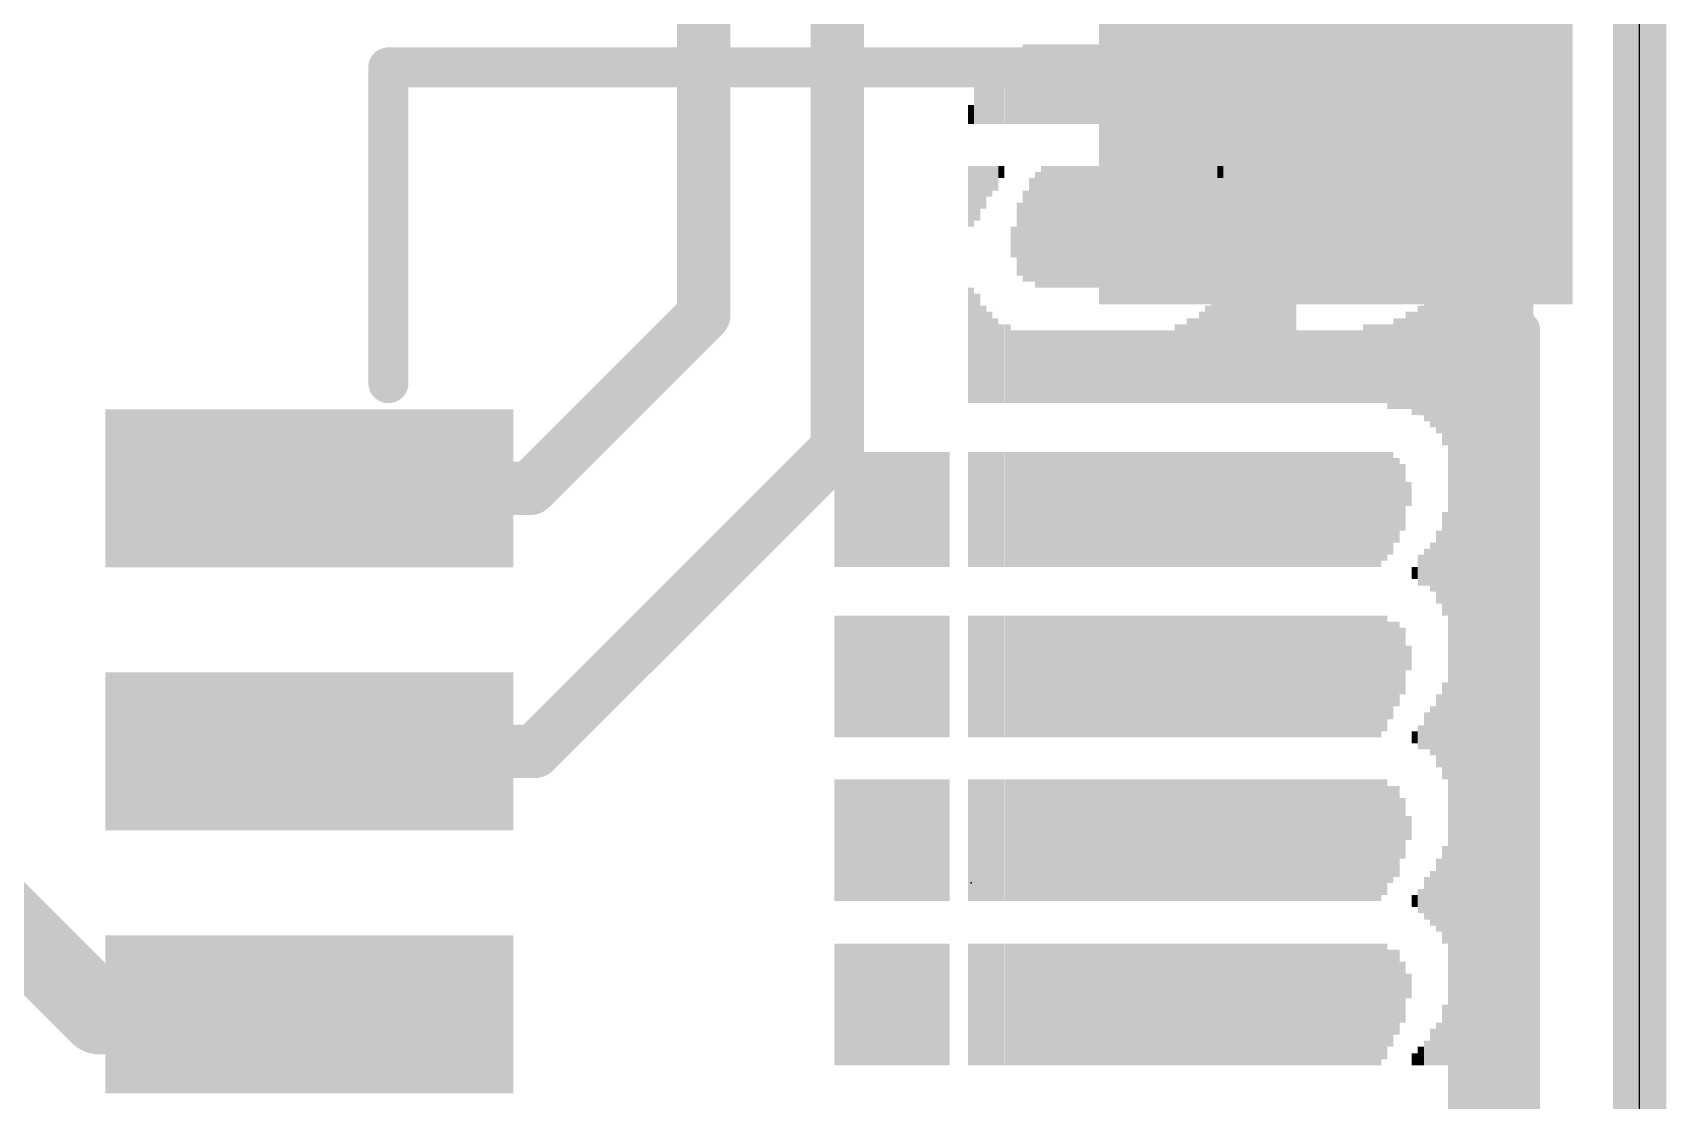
# Model space of a CAD drawing. Extents: x -6.4 to 50.9, y -4.9 to 29.2.
# Drawn here: x 44.69 to 50.9, y 10.6 to 14.66 of the extents above; entities that cross this region are included whole.
import ezdxf

# ---------------------------------------------------------------- set-up
doc = ezdxf.new("R2010")
doc.units = 0
for name, color, linetype in [('1', 12, 'CONTINUOUS'), ('16', 5, 'CONTINUOUS'), ('20', 53, 'CONTINUOUS'), ('21', 40, 'CONTINUOUS'), ('22', 6, 'CONTINUOUS'), ('23', 40, 'CONTINUOUS')]:
    doc.layers.add(name, color=color, linetype=linetype)

# ---------------------------------------------------------------- blocks, each defined once
blk = doc.blocks.new('RECT')
blk.add_solid([(-0.5, -0.5), (0.5, -0.5), (-0.5, 0.5), (0.5, 0.5)])

msp = doc.modelspace()

# ---------------------------------------------------------------- linework, layer by layer
at = {"layer": '1'}
for points, const_width in [([(50.8, 22.86), (50.8, 0)], 0.2032), ([(47.752, 13.081), (47.752, 16.51)], 0.2032), ([(47.244, 13.589), (47.244, 16.002)], 0.2032), ([(46.585, 12.93), (47.244, 13.589)], 0.2032), ([(46.601, 11.93), (47.752, 13.081)], 0.2032), ([(45.746, 12.93), (46.585, 12.93)], 0.2032), ([(44.95, 10.93), (43.688, 12.192)], 0.3048), ([(45.746, 11.93), (46.601, 11.93)], 0.2032), ([(45.746, 10.93), (44.95, 10.93)], 0.3048)]:
    msp.add_lwpolyline(points, dxfattribs=dict(at, const_width=const_width))
for points, const_width in [([(47.2799, 13.5531, 1), (47.2081, 13.6249)], 0.1016), ([(47.1932, 13.589, 1), (47.2948, 13.589)], 0.1016), ([(47.7879, 13.0451, 1), (47.7161, 13.1169)], 0.1016), ([(47.7012, 13.081, 1), (47.8028, 13.081)], 0.1016), ([(45.746, 12.9808, 1), (45.746, 12.8792)], 0.1016), ([(46.5491, 12.9659, 1), (46.6209, 12.8941)], 0.1016), ([(46.585, 12.8792, 1), (46.585, 12.9808)], 0.1016), ([(45.746, 11.9808, 1), (45.746, 11.8792)], 0.1016), ([(46.5651, 11.9659, 1), (46.6369, 11.8941)], 0.1016), ([(46.601, 11.8792, 1), (46.601, 11.9808)], 0.1016), ([(44.95, 11.0062, 1), (44.95, 10.8538)], 0.1524), ([(44.8961, 10.8761, 1), (45.0039, 10.9839)], 0.1524), ([(45.746, 10.8538, 1), (45.746, 11.0062)], 0.1524)]:
    msp.add_lwpolyline(points, format="xyb", dxfattribs=dict(at, const_width=const_width))
at = {"layer": '16', "const_width": 0.2032}
msp.add_lwpolyline([(50.8, 22.86), (50.8, 0)], dxfattribs=at)
at = {"layer": '20'}
msp.add_line((50.8, 2.54), (50.8, 20.32), dxfattribs=at)
at = {"layer": '21', "const_width": 0.1524}
for points in [[(46.046, 13.33), (46.046, 14.53)], [(46.046, 14.53), (48.646, 14.53)], [(50.346, 9.33), (50.346, 13.53)]]:
    msp.add_lwpolyline(points, dxfattribs=at)
at = {"layer": '21', "const_width": 0.0762}
for points in [[(46.0841, 14.53, 1), (46.0079, 14.53)], [(46.046, 14.5681, 1), (46.046, 14.4919)], [(48.646, 14.4919, 1), (48.646, 14.5681)], [(50.3841, 13.53, 1), (50.3079, 13.53)], [(46.0079, 13.33, 1), (46.0841, 13.33)]]:
    msp.add_lwpolyline(points, format="xyb", dxfattribs=at)
at = {"layer": '23'}
msp.add_point((48.26, 11.43), dxfattribs=at)

# ---------------------------------------------------------------- block references
at = {"layer": '1', "rotation": 180}
for p, xscale, yscale in [((49.646, 14.23), 1.8, 1.2), ((45.746, 12.93), 1.55, 0.6), ((45.746, 11.93), 1.55, 0.6), ((45.746, 10.93), 1.55, 0.6)]:
    msp.add_blockref('RECT', p, dxfattribs=dict(at, xscale=xscale, yscale=yscale))
at = {"layer": '22', "rotation": 90}
for p, xscale, yscale in [((48.4217, 14.4539), 0.2769, 0.0231), ((48.4448, 14.4539), 0.2769, 0.0231), ((48.4679, 14.4666), 0.3023, 0.0231), ((48.491, 14.4666), 0.3023, 0.0231), ((48.514, 14.4666), 0.3023, 0.0229), ((48.537, 14.4666), 0.3023, 0.0231), ((48.5601, 14.4666), 0.3023, 0.0231), ((48.5832, 14.4666), 0.3023, 0.0231), ((48.6063, 14.4666), 0.3023, 0.0231), ((48.6294, 14.4666), 0.3023, 0.0231), ((48.6526, 14.4666), 0.3023, 0.0231), ((48.6757, 14.4666), 0.3023, 0.0231), ((48.6988, 14.4666), 0.3023, 0.0231), ((48.7219, 14.4666), 0.3023, 0.0231), ((48.745, 14.4666), 0.3023, 0.0231), ((48.768, 14.4666), 0.3023, 0.0229), ((48.791, 14.4666), 0.3023, 0.0231), ((48.8141, 14.4666), 0.3023, 0.0231), ((48.8372, 14.4666), 0.3023, 0.0231), ((48.8603, 14.4666), 0.3023, 0.0231), ((48.8834, 14.4666), 0.3023, 0.0231), ((48.9066, 14.4666), 0.3023, 0.0231), ((48.9297, 14.4666), 0.3023, 0.0231), ((48.9528, 14.4666), 0.3023, 0.0231), ((48.9759, 14.4666), 0.3023, 0.0231), ((48.999, 14.4666), 0.3023, 0.0231), ((49.022, 14.4666), 0.3023, 0.0229), ((49.045, 14.4666), 0.3023, 0.0231), ((49.0681, 14.4666), 0.3023, 0.0231), ((49.0912, 14.4666), 0.3023, 0.0231), ((49.1143, 14.4666), 0.3023, 0.0231), ((49.1374, 14.4666), 0.3023, 0.0231), ((49.1606, 14.4666), 0.3023, 0.0231), ((49.1837, 14.4666), 0.3023, 0.0231), ((49.2068, 14.4666), 0.3023, 0.0231), ((49.2299, 14.4666), 0.3023, 0.0231), ((49.253, 14.4666), 0.3023, 0.0231), ((49.276, 14.4666), 0.3023, 0.0229), ((49.299, 14.4666), 0.3023, 0.0231), ((49.3221, 14.4666), 0.3023, 0.0231), ((49.3452, 14.4666), 0.3023, 0.0231), ((49.3683, 14.4666), 0.3023, 0.0231), ((49.3914, 14.4666), 0.3023, 0.0231), ((49.4146, 14.4666), 0.3023, 0.0231), ((49.4377, 14.4666), 0.3023, 0.0231), ((49.4608, 14.4666), 0.3023, 0.0231), ((49.4839, 14.4666), 0.3023, 0.0231), ((49.507, 14.4666), 0.3023, 0.0231), ((49.53, 14.4666), 0.3023, 0.0229), ((49.553, 14.4666), 0.3023, 0.0231), ((49.5761, 14.4666), 0.3023, 0.0231), ((49.5992, 14.4666), 0.3023, 0.0231), ((49.6223, 14.4666), 0.3023, 0.0231), ((49.6454, 14.4666), 0.3023, 0.0231), ((49.6686, 14.4666), 0.3023, 0.0231), ((49.6917, 14.4666), 0.3023, 0.0231), ((49.7148, 14.4666), 0.3023, 0.0231), ((49.7379, 14.4666), 0.3023, 0.0231), ((49.761, 14.4666), 0.3023, 0.0231), ((49.784, 14.4666), 0.3023, 0.0229), ((49.807, 14.4666), 0.3023, 0.0231), ((49.8301, 14.4551), 0.3251, 0.0231), ((49.8532, 14.4551), 0.3251, 0.0231), ((49.8763, 14.4551), 0.3251, 0.0231), ((49.8994, 14.4437), 0.348, 0.0231), ((49.9226, 14.4437), 0.348, 0.0231), ((49.9457, 14.4323), 0.3708, 0.0231), ((49.9688, 14.4323), 0.3708, 0.0231), ((49.9919, 14.4209), 0.3937, 0.0231), ((50.015, 14.398), 0.4394, 0.0231), ((50.038, 14.3866), 0.4623, 0.0229), ((50.061, 14.351), 0.5334, 0.0231), ((50.0841, 11.858), 5.5194, 0.0231), ((50.1072, 11.858), 5.5194, 0.0231), ((50.1303, 11.858), 5.5194, 0.0231), ((50.1534, 11.858), 5.5194, 0.0231), ((50.1766, 11.858), 5.5194, 0.0231), ((50.1997, 11.8453), 5.494, 0.0231), ((50.2228, 11.8453), 5.494, 0.0231), ((48.3523, 14.431), 0.2311, 0.0231), ((48.3754, 14.4424), 0.254, 0.0231), ((48.3986, 14.4424), 0.254, 0.0231), ((50.2459, 11.8339), 5.4712, 0.0231), ((50.269, 11.8339), 5.4712, 0.0231), ((50.292, 11.8224), 5.4483, 0.0229), ((48.3061, 14.4082), 0.1854, 0.0231), ((48.3292, 14.4196), 0.2083, 0.0231), ((50.315, 11.811), 5.4254, 0.0231), ((50.3381, 11.7996), 5.4026, 0.0231), ((48.283, 14.3853), 0.1397, 0.0231), ((50.3612, 11.7767), 5.3569, 0.0231), ((48.26, 14.351), 0.0711, 0.0229), ((50.3843, 11.7424), 5.2883, 0.0231), ((48.26, 14.0399), 0.2311, 0.0229), ((48.283, 14.0513), 0.2083, 0.0231), ((48.3061, 14.0741), 0.1626, 0.0231), ((48.3292, 14.097), 0.1168, 0.0231), ((48.3523, 14.1084), 0.094, 0.0231), ((48.3754, 14.1326), 0.0457, 0.0231), ((48.537, 13.9243), 0.4623, 0.0231), ((48.5601, 13.9243), 0.4623, 0.0231), ((48.5832, 13.9243), 0.4623, 0.0231), ((48.6063, 13.9243), 0.4623, 0.0231), ((48.6294, 13.9243), 0.4623, 0.0231), ((48.6526, 13.9243), 0.4623, 0.0231), ((48.6757, 13.9243), 0.4623, 0.0231), ((48.6988, 13.9243), 0.4623, 0.0231), ((48.7219, 13.9243), 0.4623, 0.0231), ((48.745, 13.9243), 0.4623, 0.0231), ((48.768, 13.9243), 0.4623, 0.0229), ((48.791, 13.9243), 0.4623, 0.0231), ((48.8141, 13.9243), 0.4623, 0.0231), ((48.8372, 13.9243), 0.4623, 0.0231), ((48.8603, 13.9243), 0.4623, 0.0231), ((48.8834, 13.9243), 0.4623, 0.0231), ((48.9066, 13.9243), 0.4623, 0.0231), ((48.9297, 13.9243), 0.4623, 0.0231), ((48.9528, 13.9243), 0.4623, 0.0231), ((48.9759, 13.9243), 0.4623, 0.0231), ((48.999, 13.9357), 0.4394, 0.0231), ((49.022, 13.9357), 0.4394, 0.0229), ((49.045, 13.9471), 0.4166, 0.0231), ((49.0681, 13.9586), 0.3937, 0.0231), ((49.0912, 13.9814), 0.348, 0.0231), ((49.1143, 14.0056), 0.2997, 0.0231), ((49.1374, 14.0399), 0.2311, 0.0231), ((49.1606, 14.0627), 0.1854, 0.0231), ((49.1837, 14.097), 0.1168, 0.0231), ((49.2068, 14.1326), 0.0457, 0.0231), ((49.3914, 13.7046), 0.9017, 0.0231), ((49.4146, 13.7046), 0.9017, 0.0231), ((49.4377, 13.7046), 0.9017, 0.0231), ((49.4608, 13.7046), 0.9017, 0.0231), ((49.4839, 13.7046), 0.9017, 0.0231), ((49.507, 13.9357), 0.4394, 0.0231), ((49.53, 13.9357), 0.4394, 0.0229), ((49.553, 13.9357), 0.4394, 0.0231), ((49.5761, 13.9357), 0.4394, 0.0231), ((49.5992, 13.9357), 0.4394, 0.0231), ((49.6223, 13.9357), 0.4394, 0.0231), ((49.6454, 13.9357), 0.4394, 0.0231), ((49.6686, 13.9357), 0.4394, 0.0231), ((49.6917, 13.9357), 0.4394, 0.0231), ((49.7148, 13.9357), 0.4394, 0.0231), ((49.7379, 13.9357), 0.4394, 0.0231), ((49.761, 13.9357), 0.4394, 0.0231), ((49.784, 13.9357), 0.4394, 0.0229), ((48.491, 13.9129), 0.3937, 0.0231), ((48.514, 13.9129), 0.4394, 0.0229), ((49.3683, 13.6931), 0.8788, 0.0231), ((49.807, 13.9243), 0.4166, 0.0231), ((49.8301, 13.9243), 0.4166, 0.0231), ((49.8532, 13.9243), 0.3708, 0.0231), ((49.8763, 13.9357), 0.348, 0.0231), ((48.4679, 13.8887), 0.3454, 0.0231), ((49.3452, 13.6576), 0.8077, 0.0231), ((49.8994, 13.923), 0.2769, 0.0231), ((48.4448, 13.8773), 0.2769, 0.0231), ((49.3221, 13.6233), 0.7391, 0.0231), ((49.9226, 13.9357), 0.1143, 0.0231), ((48.4217, 13.8659), 0.1168, 0.0231), ((49.299, 13.6004), 0.6934, 0.0231), ((49.276, 13.5661), 0.6248, 0.0229), ((49.253, 13.5306), 0.5537, 0.0231), ((49.2299, 13.5077), 0.508, 0.0231), ((50.061, 13.4277), 0.668, 0.0231), ((48.26, 13.4734), 0.4394, 0.0229), ((48.283, 13.462), 0.4166, 0.0231), ((49.1837, 13.462), 0.4166, 0.0231), ((49.2068, 13.4849), 0.4623, 0.0231), ((50.015, 13.4163), 0.508, 0.0231), ((50.038, 13.4277), 0.5766, 0.0229), ((48.3061, 13.4391), 0.3708, 0.0231), ((48.3292, 13.4277), 0.348, 0.0231), ((49.1374, 13.4277), 0.348, 0.0231), ((49.1606, 13.4391), 0.3708, 0.0231), ((49.9226, 13.4163), 0.3708, 0.0231), ((49.9457, 13.4049), 0.3937, 0.0231), ((49.9688, 13.4163), 0.4166, 0.0231), ((49.9919, 13.4163), 0.4623, 0.0231), ((48.3523, 13.415), 0.3226, 0.0231), ((48.3754, 13.4036), 0.2997, 0.0231), ((48.3986, 13.4036), 0.2997, 0.0231), ((49.045, 13.4036), 0.2997, 0.0231), ((49.0681, 13.4036), 0.2997, 0.0231), ((49.0912, 13.415), 0.3226, 0.0231), ((49.1143, 13.415), 0.3226, 0.0231), ((49.761, 13.4036), 0.2997, 0.0231), ((49.784, 13.4036), 0.2997, 0.0229), ((49.807, 13.4036), 0.2997, 0.0231), ((49.8301, 13.4036), 0.2997, 0.0231), ((49.8532, 13.3922), 0.3226, 0.0231), ((49.8763, 13.4036), 0.3454, 0.0231), ((49.8994, 13.4036), 0.3454, 0.0231), ((48.4217, 13.3922), 0.2769, 0.0231), ((48.4448, 13.3922), 0.2769, 0.0231), ((48.4679, 13.3922), 0.2769, 0.0231), ((48.491, 13.3922), 0.2769, 0.0231), ((48.514, 13.3922), 0.2769, 0.0229), ((48.537, 13.3922), 0.2769, 0.0231), ((48.5601, 13.3922), 0.2769, 0.0231), ((48.5832, 13.3922), 0.2769, 0.0231), ((48.6063, 13.3922), 0.2769, 0.0231), ((48.6294, 13.3922), 0.2769, 0.0231), ((48.6526, 13.3922), 0.2769, 0.0231), ((48.6757, 13.3922), 0.2769, 0.0231), ((48.6988, 13.3922), 0.2769, 0.0231), ((48.7219, 13.3922), 0.2769, 0.0231), ((48.745, 13.3922), 0.2769, 0.0231), ((48.768, 13.3922), 0.2769, 0.0229), ((48.791, 13.3922), 0.2769, 0.0231), ((48.8141, 13.3922), 0.2769, 0.0231), ((48.8372, 13.3922), 0.2769, 0.0231), ((48.8603, 13.3922), 0.2769, 0.0231), ((48.8834, 13.3922), 0.2769, 0.0231), ((48.9066, 13.3922), 0.2769, 0.0231), ((48.9297, 13.3922), 0.2769, 0.0231), ((48.9528, 13.3922), 0.2769, 0.0231), ((48.9759, 13.3922), 0.2769, 0.0231), ((48.999, 13.3922), 0.2769, 0.0231), ((49.022, 13.3922), 0.2769, 0.0229), ((49.507, 13.3922), 0.2769, 0.0231), ((49.53, 13.3922), 0.2769, 0.0229), ((49.553, 13.3922), 0.2769, 0.0231), ((49.5761, 13.3922), 0.2769, 0.0231), ((49.5992, 13.3922), 0.2769, 0.0231), ((49.6223, 13.3922), 0.2769, 0.0231), ((49.6454, 13.3922), 0.2769, 0.0231), ((49.6686, 13.3922), 0.2769, 0.0231), ((49.6917, 13.3922), 0.2769, 0.0231), ((49.7148, 13.3922), 0.2769, 0.0231), ((49.7379, 13.3922), 0.2769, 0.0231), ((47.752, 12.8499), 0.4369, 0.0229), ((47.775, 12.8499), 0.4369, 0.0231), ((47.7981, 12.8499), 0.4369, 0.0231), ((47.8212, 12.8499), 0.4369, 0.0231), ((47.8443, 12.8499), 0.4369, 0.0231), ((47.8674, 12.8499), 0.4369, 0.0231), ((47.8906, 12.8499), 0.4369, 0.0231), ((47.9137, 12.8499), 0.4369, 0.0231), ((47.9368, 12.8499), 0.4369, 0.0231), ((47.9599, 12.8499), 0.4369, 0.0231), ((47.983, 12.8499), 0.4369, 0.0231), ((48.006, 12.8499), 0.4369, 0.0229), ((48.029, 12.8499), 0.4369, 0.0231), ((48.0521, 12.8499), 0.4369, 0.0231), ((48.0752, 12.8499), 0.4369, 0.0231), ((48.0983, 12.8499), 0.4369, 0.0231), ((48.1214, 12.8499), 0.4369, 0.0231), ((48.1446, 12.8499), 0.4369, 0.0231), ((48.1677, 12.8499), 0.4369, 0.0231), ((48.26, 12.8499), 0.4369, 0.0229), ((48.283, 12.8499), 0.4369, 0.0231), ((48.3061, 12.8499), 0.4369, 0.0231), ((48.3292, 12.8499), 0.4369, 0.0231), ((48.3523, 12.8499), 0.4369, 0.0231), ((48.3754, 12.8499), 0.4369, 0.0231), ((48.3986, 12.8499), 0.4369, 0.0231), ((48.4217, 12.8499), 0.4369, 0.0231), ((48.4448, 12.8499), 0.4369, 0.0231), ((48.4679, 12.8499), 0.4369, 0.0231), ((48.491, 12.8499), 0.4369, 0.0231), ((48.514, 12.8499), 0.4369, 0.0229), ((48.537, 12.8499), 0.4369, 0.0231), ((48.5601, 12.8499), 0.4369, 0.0231), ((48.5832, 12.8499), 0.4369, 0.0231), ((48.6063, 12.8499), 0.4369, 0.0231), ((48.6294, 12.8499), 0.4369, 0.0231), ((48.6526, 12.8499), 0.4369, 0.0231), ((48.6757, 12.8499), 0.4369, 0.0231), ((48.6988, 12.8499), 0.4369, 0.0231), ((48.7219, 12.8499), 0.4369, 0.0231), ((48.745, 12.8499), 0.4369, 0.0231), ((48.768, 12.8499), 0.4369, 0.0229), ((48.791, 12.8499), 0.4369, 0.0231), ((48.8141, 12.8499), 0.4369, 0.0231), ((48.8372, 12.8499), 0.4369, 0.0231), ((48.8603, 12.8499), 0.4369, 0.0231), ((48.8834, 12.8499), 0.4369, 0.0231), ((48.9066, 12.8499), 0.4369, 0.0231), ((48.9297, 12.8499), 0.4369, 0.0231), ((48.9528, 12.8499), 0.4369, 0.0231), ((48.9759, 12.8499), 0.4369, 0.0231), ((48.999, 12.8499), 0.4369, 0.0231), ((49.022, 12.8499), 0.4369, 0.0229), ((49.045, 12.8499), 0.4369, 0.0231), ((49.0681, 12.8499), 0.4369, 0.0231), ((49.0912, 12.8499), 0.4369, 0.0231), ((49.1143, 12.8499), 0.4369, 0.0231), ((49.1374, 12.8499), 0.4369, 0.0231), ((49.1606, 12.8499), 0.4369, 0.0231), ((49.1837, 12.8499), 0.4369, 0.0231), ((49.2068, 12.8499), 0.4369, 0.0231), ((49.2299, 12.8499), 0.4369, 0.0231), ((49.253, 12.8499), 0.4369, 0.0231), ((49.276, 12.8499), 0.4369, 0.0229), ((49.299, 12.8499), 0.4369, 0.0231), ((49.3221, 12.8499), 0.4369, 0.0231), ((49.3452, 12.8499), 0.4369, 0.0231), ((49.3683, 12.8499), 0.4369, 0.0231), ((49.3914, 12.8499), 0.4369, 0.0231), ((49.4146, 12.8499), 0.4369, 0.0231), ((49.4377, 12.8499), 0.4369, 0.0231), ((49.4608, 12.8499), 0.4369, 0.0231), ((49.4839, 12.8499), 0.4369, 0.0231), ((49.507, 12.8499), 0.4369, 0.0231), ((49.53, 12.8499), 0.4369, 0.0229), ((49.553, 12.8499), 0.4369, 0.0231), ((49.5761, 12.8499), 0.4369, 0.0231), ((49.5992, 12.8499), 0.4369, 0.0231), ((49.6223, 12.8499), 0.4369, 0.0231), ((49.6454, 12.8499), 0.4369, 0.0231), ((49.6686, 12.8499), 0.4369, 0.0231), ((49.6917, 12.8499), 0.4369, 0.0231), ((49.7148, 12.8499), 0.4369, 0.0231), ((49.7379, 12.8499), 0.4369, 0.0231), ((49.761, 12.8499), 0.4369, 0.0231), ((49.784, 12.8499), 0.4369, 0.0229), ((49.807, 12.8499), 0.4369, 0.0231), ((49.8301, 12.8613), 0.414, 0.0231), ((49.8532, 12.8727), 0.3912, 0.0231), ((49.8763, 12.8841), 0.3226, 0.0231), ((49.8994, 12.8956), 0.254, 0.0231), ((49.9226, 12.9083), 0.0914, 0.0231), ((50.061, 12.6429), 0.3937, 0.0231), ((50.038, 12.6302), 0.2769, 0.0229), ((49.9688, 12.6187), 0.1168, 0.0231), ((49.9919, 12.6302), 0.1397, 0.0231), ((50.015, 12.6302), 0.1854, 0.0231), ((49.9457, 12.6086), 0.0457, 0.0231), ((47.752, 12.2149), 0.4623, 0.0229), ((47.775, 12.2149), 0.4623, 0.0231), ((47.7981, 12.2149), 0.4623, 0.0231), ((47.8212, 12.2149), 0.4623, 0.0231), ((47.8443, 12.2149), 0.4623, 0.0231), ((47.8674, 12.2149), 0.4623, 0.0231), ((47.8906, 12.2149), 0.4623, 0.0231), ((47.9137, 12.2149), 0.4623, 0.0231), ((47.9368, 12.2149), 0.4623, 0.0231), ((47.9599, 12.2149), 0.4623, 0.0231), ((47.983, 12.2149), 0.4623, 0.0231), ((48.006, 12.2149), 0.4623, 0.0229), ((48.029, 12.2149), 0.4623, 0.0231), ((48.0521, 12.2149), 0.4623, 0.0231), ((48.0752, 12.2149), 0.4623, 0.0231), ((48.0983, 12.2149), 0.4623, 0.0231), ((48.1214, 12.2149), 0.4623, 0.0231), ((48.1446, 12.2149), 0.4623, 0.0231), ((48.1677, 12.2149), 0.4623, 0.0231), ((48.26, 12.2149), 0.4623, 0.0229), ((48.283, 12.2149), 0.4623, 0.0231), ((48.3061, 12.2149), 0.4623, 0.0231), ((48.3292, 12.2149), 0.4623, 0.0231), ((48.3523, 12.2149), 0.4623, 0.0231), ((48.3754, 12.2149), 0.4623, 0.0231), ((48.3986, 12.2149), 0.4623, 0.0231), ((48.4217, 12.2149), 0.4623, 0.0231), ((48.4448, 12.2149), 0.4623, 0.0231), ((48.4679, 12.2149), 0.4623, 0.0231), ((48.491, 12.2149), 0.4623, 0.0231), ((48.514, 12.2149), 0.4623, 0.0229), ((48.537, 12.2149), 0.4623, 0.0231), ((48.5601, 12.2149), 0.4623, 0.0231), ((48.5832, 12.2149), 0.4623, 0.0231), ((48.6063, 12.2149), 0.4623, 0.0231), ((48.6294, 12.2149), 0.4623, 0.0231), ((48.6526, 12.2149), 0.4623, 0.0231), ((48.6757, 12.2149), 0.4623, 0.0231), ((48.6988, 12.2149), 0.4623, 0.0231), ((48.7219, 12.2149), 0.4623, 0.0231), ((48.745, 12.2149), 0.4623, 0.0231), ((48.768, 12.2149), 0.4623, 0.0229), ((48.791, 12.2149), 0.4623, 0.0231), ((48.8141, 12.2149), 0.4623, 0.0231), ((48.8372, 12.2149), 0.4623, 0.0231), ((48.8603, 12.2149), 0.4623, 0.0231), ((48.8834, 12.2149), 0.4623, 0.0231), ((48.9066, 12.2149), 0.4623, 0.0231), ((48.9297, 12.2149), 0.4623, 0.0231), ((48.9528, 12.2149), 0.4623, 0.0231), ((48.9759, 12.2149), 0.4623, 0.0231), ((48.999, 12.2149), 0.4623, 0.0231), ((49.022, 12.2149), 0.4623, 0.0229), ((49.045, 12.2149), 0.4623, 0.0231), ((49.0681, 12.2149), 0.4623, 0.0231), ((49.0912, 12.2149), 0.4623, 0.0231), ((49.1143, 12.2149), 0.4623, 0.0231), ((49.1374, 12.2149), 0.4623, 0.0231), ((49.1606, 12.2149), 0.4623, 0.0231), ((49.1837, 12.2149), 0.4623, 0.0231), ((49.2068, 12.2149), 0.4623, 0.0231), ((49.2299, 12.2149), 0.4623, 0.0231), ((49.253, 12.2149), 0.4623, 0.0231), ((49.276, 12.2149), 0.4623, 0.0229), ((49.299, 12.2149), 0.4623, 0.0231), ((49.3221, 12.2149), 0.4623, 0.0231), ((49.3452, 12.2149), 0.4623, 0.0231), ((49.3683, 12.2149), 0.4623, 0.0231), ((49.3914, 12.2149), 0.4623, 0.0231), ((49.4146, 12.2149), 0.4623, 0.0231), ((49.4377, 12.2149), 0.4623, 0.0231), ((49.4608, 12.2149), 0.4623, 0.0231), ((49.4839, 12.2149), 0.4623, 0.0231), ((49.507, 12.2149), 0.4623, 0.0231), ((49.53, 12.2149), 0.4623, 0.0229), ((49.553, 12.2149), 0.4623, 0.0231), ((49.5761, 12.2149), 0.4623, 0.0231), ((49.5992, 12.2149), 0.4623, 0.0231), ((49.6223, 12.2149), 0.4623, 0.0231), ((49.6454, 12.2149), 0.4623, 0.0231), ((49.6686, 12.2149), 0.4623, 0.0231), ((49.6917, 12.2149), 0.4623, 0.0231), ((49.7148, 12.2149), 0.4623, 0.0231), ((49.7379, 12.2149), 0.4623, 0.0231), ((49.761, 12.2149), 0.4623, 0.0231), ((49.784, 12.2149), 0.4623, 0.0229), ((49.807, 12.2149), 0.4623, 0.0231), ((49.8301, 12.2263), 0.4394, 0.0231), ((49.8532, 12.2377), 0.3708, 0.0231), ((49.8763, 12.2619), 0.3226, 0.0231), ((49.8994, 12.2733), 0.254, 0.0231), ((49.9226, 12.2847), 0.094, 0.0231), ((50.061, 12.0079), 0.3683, 0.0231), ((50.038, 12.0079), 0.2769, 0.0229), ((49.9919, 12.0079), 0.1397, 0.0231), ((50.015, 12.0079), 0.1854, 0.0231), ((49.9457, 11.9837), 0.0457, 0.0231), ((49.9688, 11.9837), 0.0914, 0.0231), ((47.752, 11.5926), 0.4623, 0.0229), ((47.775, 11.5926), 0.4623, 0.0231), ((47.7981, 11.5926), 0.4623, 0.0231), ((47.8212, 11.5926), 0.4623, 0.0231), ((47.8443, 11.5926), 0.4623, 0.0231), ((47.8674, 11.5926), 0.4623, 0.0231), ((47.8906, 11.5926), 0.4623, 0.0231), ((47.9137, 11.5926), 0.4623, 0.0231), ((47.9368, 11.5926), 0.4623, 0.0231), ((47.9599, 11.5926), 0.4623, 0.0231), ((47.983, 11.5926), 0.4623, 0.0231), ((48.006, 11.5926), 0.4623, 0.0229), ((48.029, 11.5926), 0.4623, 0.0231), ((48.0521, 11.5926), 0.4623, 0.0231), ((48.0752, 11.5926), 0.4623, 0.0231), ((48.0983, 11.5926), 0.4623, 0.0231), ((48.1214, 11.5926), 0.4623, 0.0231), ((48.1446, 11.5926), 0.4623, 0.0231), ((48.1677, 11.5926), 0.4623, 0.0231), ((48.26, 11.5926), 0.4623, 0.0229), ((48.283, 11.5926), 0.4623, 0.0231), ((48.3061, 11.5926), 0.4623, 0.0231), ((48.3292, 11.5926), 0.4623, 0.0231), ((48.3523, 11.5926), 0.4623, 0.0231), ((48.3754, 11.5926), 0.4623, 0.0231), ((48.3986, 11.5926), 0.4623, 0.0231), ((48.4217, 11.5926), 0.4623, 0.0231), ((48.4448, 11.5926), 0.4623, 0.0231), ((48.4679, 11.5926), 0.4623, 0.0231), ((48.491, 11.5926), 0.4623, 0.0231), ((48.514, 11.5926), 0.4623, 0.0229), ((48.537, 11.5926), 0.4623, 0.0231), ((48.5601, 11.5926), 0.4623, 0.0231), ((48.5832, 11.5926), 0.4623, 0.0231), ((48.6063, 11.5926), 0.4623, 0.0231), ((48.6294, 11.5926), 0.4623, 0.0231), ((48.6526, 11.5926), 0.4623, 0.0231), ((48.6757, 11.5926), 0.4623, 0.0231), ((48.6988, 11.5926), 0.4623, 0.0231), ((48.7219, 11.5926), 0.4623, 0.0231), ((48.745, 11.5926), 0.4623, 0.0231), ((48.768, 11.5926), 0.4623, 0.0229), ((48.791, 11.5926), 0.4623, 0.0231), ((48.8141, 11.5926), 0.4623, 0.0231), ((48.8372, 11.5926), 0.4623, 0.0231), ((48.8603, 11.5926), 0.4623, 0.0231), ((48.8834, 11.5926), 0.4623, 0.0231), ((48.9066, 11.5926), 0.4623, 0.0231), ((48.9297, 11.5926), 0.4623, 0.0231), ((48.9528, 11.5926), 0.4623, 0.0231), ((48.9759, 11.5926), 0.4623, 0.0231), ((48.999, 11.5926), 0.4623, 0.0231), ((49.022, 11.5926), 0.4623, 0.0229), ((49.045, 11.5926), 0.4623, 0.0231), ((49.0681, 11.5926), 0.4623, 0.0231), ((49.0912, 11.5926), 0.4623, 0.0231), ((49.1143, 11.5926), 0.4623, 0.0231), ((49.1374, 11.5926), 0.4623, 0.0231), ((49.1606, 11.5926), 0.4623, 0.0231), ((49.1837, 11.5926), 0.4623, 0.0231), ((49.2068, 11.5926), 0.4623, 0.0231), ((49.2299, 11.5926), 0.4623, 0.0231), ((49.253, 11.5926), 0.4623, 0.0231), ((49.276, 11.5926), 0.4623, 0.0229), ((49.299, 11.5926), 0.4623, 0.0231), ((49.3221, 11.5926), 0.4623, 0.0231), ((49.3452, 11.5926), 0.4623, 0.0231), ((49.3683, 11.5926), 0.4623, 0.0231), ((49.3914, 11.5926), 0.4623, 0.0231), ((49.4146, 11.5926), 0.4623, 0.0231), ((49.4377, 11.5926), 0.4623, 0.0231), ((49.4608, 11.5926), 0.4623, 0.0231), ((49.4839, 11.5926), 0.4623, 0.0231), ((49.507, 11.5926), 0.4623, 0.0231), ((49.53, 11.5926), 0.4623, 0.0229), ((49.553, 11.5926), 0.4623, 0.0231), ((49.5761, 11.5926), 0.4623, 0.0231), ((49.5992, 11.5926), 0.4623, 0.0231), ((49.6223, 11.5926), 0.4623, 0.0231), ((49.6454, 11.5926), 0.4623, 0.0231), ((49.6686, 11.5926), 0.4623, 0.0231), ((49.6917, 11.5926), 0.4623, 0.0231), ((49.7148, 11.5926), 0.4623, 0.0231), ((49.7379, 11.5926), 0.4623, 0.0231), ((49.761, 11.5926), 0.4623, 0.0231), ((49.784, 11.5926), 0.4623, 0.0229), ((49.807, 11.5926), 0.4623, 0.0231), ((49.8301, 11.604), 0.4394, 0.0231), ((49.8532, 11.6142), 0.3683, 0.0231), ((49.8763, 11.6256), 0.3454, 0.0231), ((49.8994, 11.637), 0.2311, 0.0231), ((49.9226, 11.6383), 0.0914, 0.0231), ((50.061, 11.3843), 0.3708, 0.0231), ((50.038, 11.383), 0.2769, 0.0229), ((49.9919, 11.3716), 0.1626, 0.0231), ((50.015, 11.3716), 0.2083, 0.0231), ((49.9457, 11.3614), 0.0457, 0.0231), ((49.9688, 11.3614), 0.0914, 0.0231), ((47.752, 10.9677), 0.4623, 0.0229), ((47.775, 10.9677), 0.4623, 0.0231), ((47.7981, 10.9677), 0.4623, 0.0231), ((47.8212, 10.9677), 0.4623, 0.0231), ((47.8443, 10.9677), 0.4623, 0.0231), ((47.8674, 10.9677), 0.4623, 0.0231), ((47.8906, 10.9677), 0.4623, 0.0231), ((47.9137, 10.9677), 0.4623, 0.0231), ((47.9368, 10.9677), 0.4623, 0.0231), ((47.9599, 10.9677), 0.4623, 0.0231), ((47.983, 10.9677), 0.4623, 0.0231), ((48.006, 10.9677), 0.4623, 0.0229), ((48.029, 10.9677), 0.4623, 0.0231), ((48.0521, 10.9677), 0.4623, 0.0231), ((48.0752, 10.9677), 0.4623, 0.0231), ((48.0983, 10.9677), 0.4623, 0.0231), ((48.1214, 10.9677), 0.4623, 0.0231), ((48.1446, 10.9677), 0.4623, 0.0231), ((48.1677, 10.9677), 0.4623, 0.0231), ((48.26, 10.9677), 0.4623, 0.0229), ((48.283, 10.9677), 0.4623, 0.0231), ((48.3061, 10.9677), 0.4623, 0.0231), ((48.3292, 10.9677), 0.4623, 0.0231), ((48.3523, 10.9677), 0.4623, 0.0231), ((48.3754, 10.9677), 0.4623, 0.0231), ((48.3986, 10.9677), 0.4623, 0.0231), ((48.4217, 10.9677), 0.4623, 0.0231), ((48.4448, 10.9677), 0.4623, 0.0231), ((48.4679, 10.9677), 0.4623, 0.0231), ((48.491, 10.9677), 0.4623, 0.0231), ((48.514, 10.9677), 0.4623, 0.0229), ((48.537, 10.9677), 0.4623, 0.0231), ((48.5601, 10.9677), 0.4623, 0.0231), ((48.5832, 10.9677), 0.4623, 0.0231), ((48.6063, 10.9677), 0.4623, 0.0231), ((48.6294, 10.9677), 0.4623, 0.0231), ((48.6526, 10.9677), 0.4623, 0.0231), ((48.6757, 10.9677), 0.4623, 0.0231), ((48.6988, 10.9677), 0.4623, 0.0231), ((48.7219, 10.9677), 0.4623, 0.0231), ((48.745, 10.9677), 0.4623, 0.0231), ((48.768, 10.9677), 0.4623, 0.0229), ((48.791, 10.9677), 0.4623, 0.0231), ((48.8141, 10.9677), 0.4623, 0.0231), ((48.8372, 10.9677), 0.4623, 0.0231), ((48.8603, 10.9677), 0.4623, 0.0231), ((48.8834, 10.9677), 0.4623, 0.0231), ((48.9066, 10.9677), 0.4623, 0.0231), ((48.9297, 10.9677), 0.4623, 0.0231), ((48.9528, 10.9677), 0.4623, 0.0231), ((48.9759, 10.9677), 0.4623, 0.0231), ((48.999, 10.9677), 0.4623, 0.0231), ((49.022, 10.9677), 0.4623, 0.0229), ((49.045, 10.9677), 0.4623, 0.0231), ((49.0681, 10.9677), 0.4623, 0.0231), ((49.0912, 10.9677), 0.4623, 0.0231), ((49.1143, 10.9677), 0.4623, 0.0231), ((49.1374, 10.9677), 0.4623, 0.0231), ((49.1606, 10.9677), 0.4623, 0.0231), ((49.1837, 10.9677), 0.4623, 0.0231), ((49.2068, 10.9677), 0.4623, 0.0231), ((49.2299, 10.9677), 0.4623, 0.0231), ((49.253, 10.9677), 0.4623, 0.0231), ((49.276, 10.9677), 0.4623, 0.0229), ((49.299, 10.9677), 0.4623, 0.0231), ((49.3221, 10.9677), 0.4623, 0.0231), ((49.3452, 10.9677), 0.4623, 0.0231), ((49.3683, 10.9677), 0.4623, 0.0231), ((49.3914, 10.9677), 0.4623, 0.0231), ((49.4146, 10.9677), 0.4623, 0.0231), ((49.4377, 10.9677), 0.4623, 0.0231), ((49.4608, 10.9677), 0.4623, 0.0231), ((49.4839, 10.9677), 0.4623, 0.0231), ((49.507, 10.9677), 0.4623, 0.0231), ((49.53, 10.9677), 0.4623, 0.0229), ((49.553, 10.9677), 0.4623, 0.0231), ((49.5761, 10.9677), 0.4623, 0.0231), ((49.5992, 10.9677), 0.4623, 0.0231), ((49.6223, 10.9677), 0.4623, 0.0231), ((49.6454, 10.9677), 0.4623, 0.0231), ((49.6686, 10.9677), 0.4623, 0.0231), ((49.6917, 10.9677), 0.4623, 0.0231), ((49.7148, 10.9677), 0.4623, 0.0231), ((49.7379, 10.9677), 0.4623, 0.0231), ((49.761, 10.9677), 0.4623, 0.0231), ((49.784, 10.9677), 0.4623, 0.0229), ((49.807, 10.9677), 0.4623, 0.0231), ((49.8301, 10.9792), 0.4394, 0.0231), ((49.8532, 10.9919), 0.3683, 0.0231), ((49.8763, 11.0147), 0.3226, 0.0231), ((49.8994, 11.0147), 0.2311, 0.0231), ((49.9226, 11.0376), 0.094, 0.0231), ((50.061, 10.8521), 0.2311, 0.0231), ((50.015, 10.8064), 0.1397, 0.0231), ((50.038, 10.8179), 0.1626, 0.0229), ((49.9688, 10.7721), 0.0711, 0.0231), ((49.9919, 10.7836), 0.094, 0.0231), ((49.9457, 10.7594), 0.0457, 0.0231)]:
    msp.add_blockref('RECT', p, dxfattribs=dict(at, xscale=xscale, yscale=yscale))

doc.saveas('drawing.dxf')
